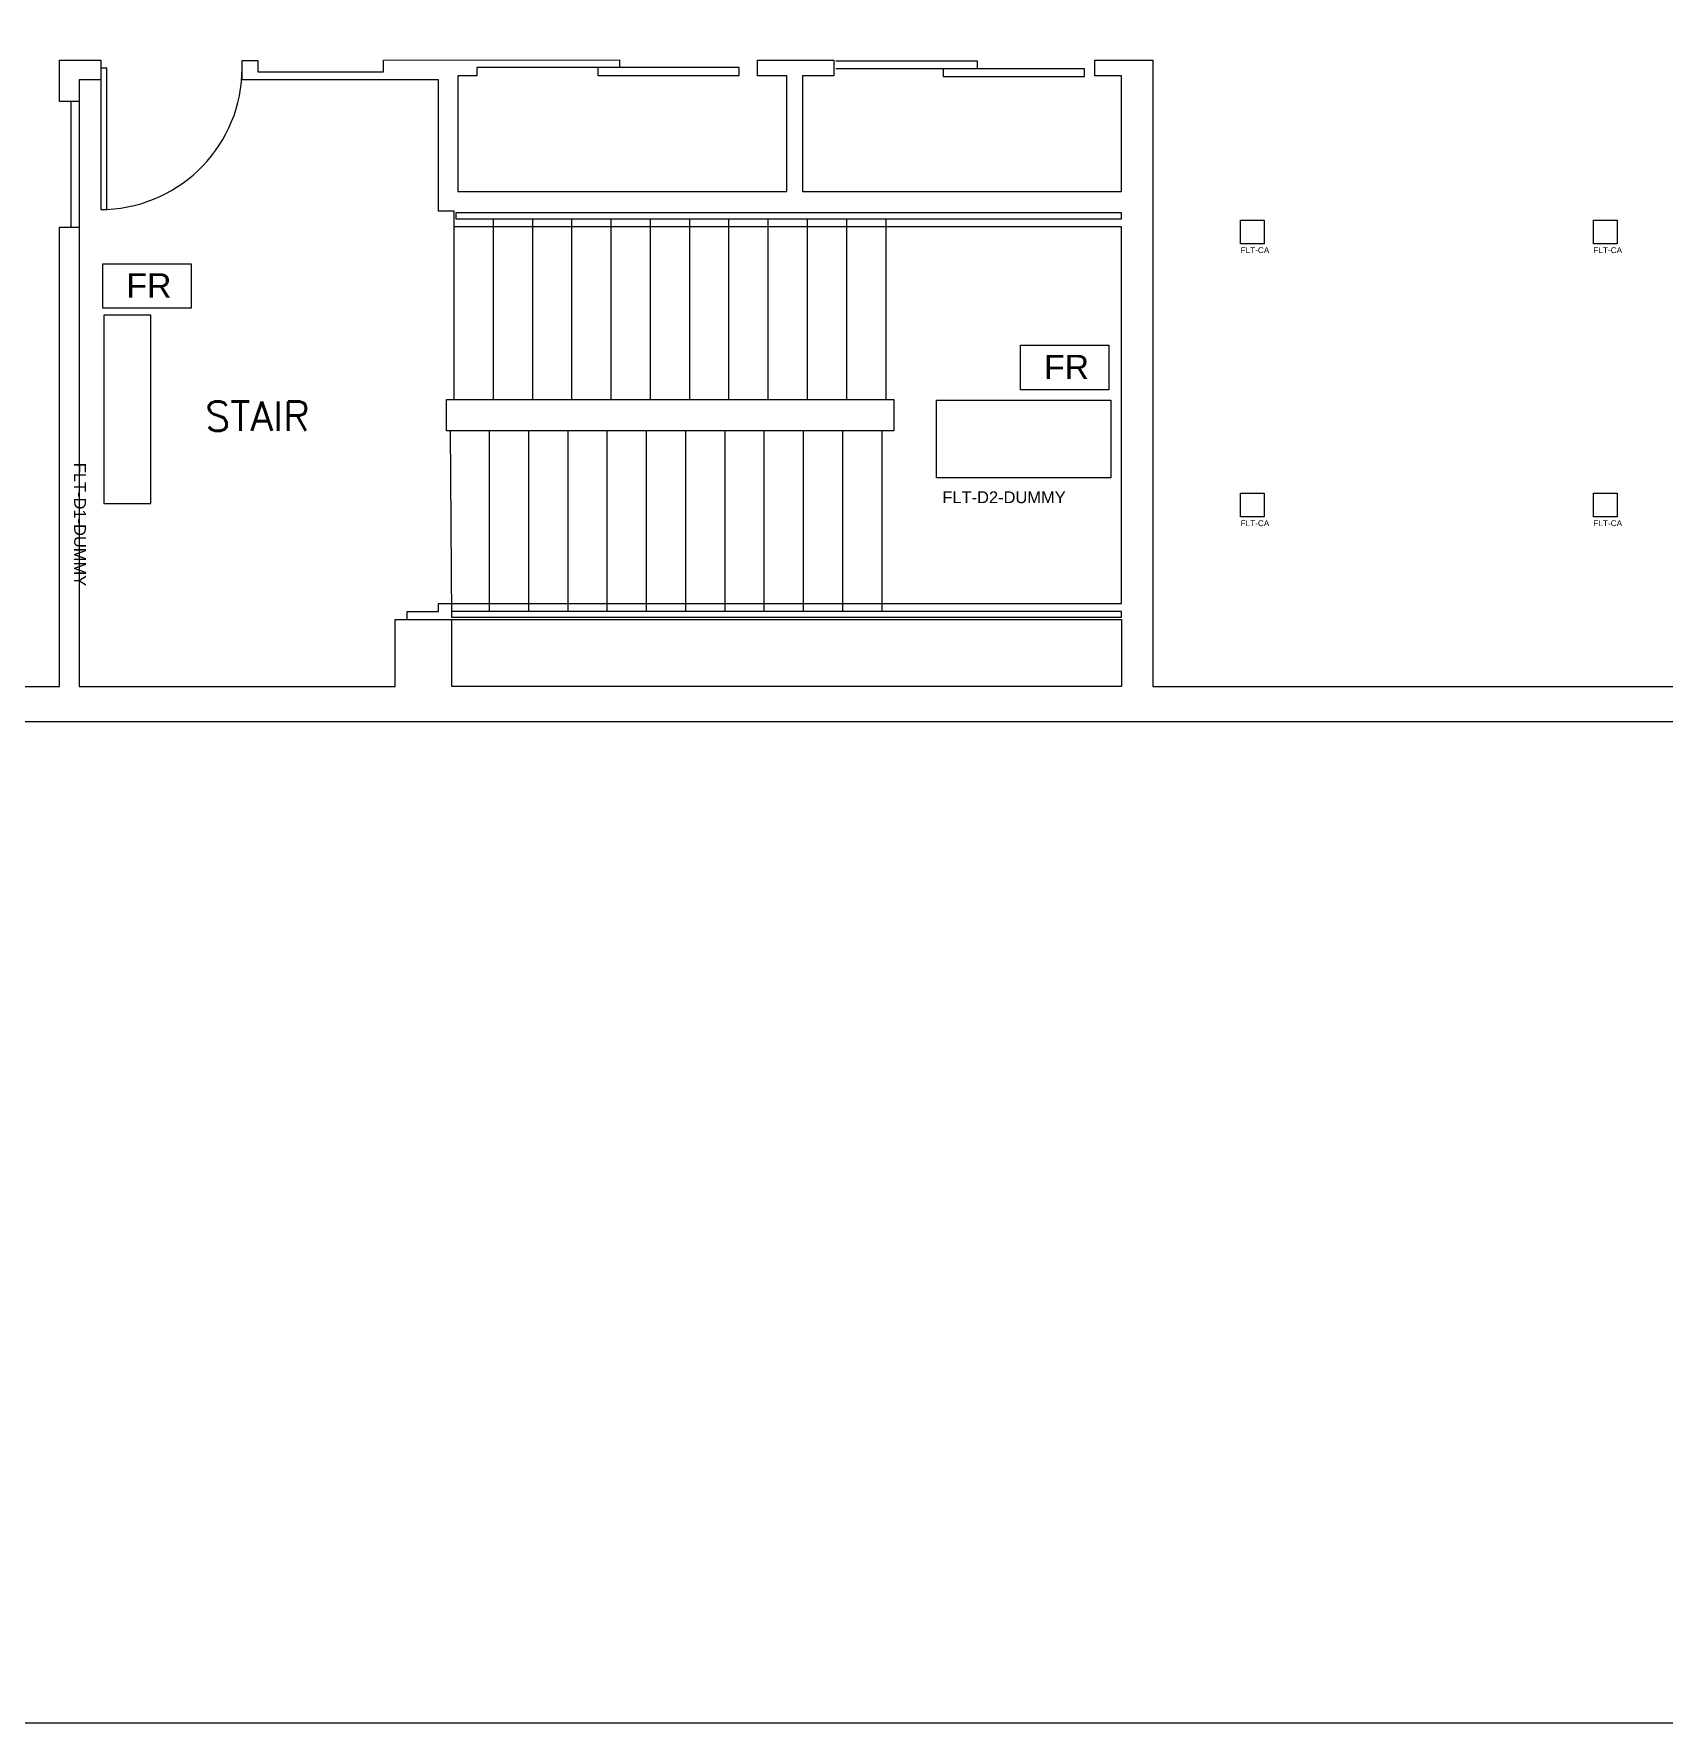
# Model space of a CAD drawing. Header units: feet. Extents: x 0 to 2574, y 0 to 1989.
# Drawn here: x 885 to 1300.4, y 0 to 430.3 of the extents above; entities that cross this region are included whole.
import ezdxf
from ezdxf.enums import TextEntityAlignment as Align

# ---------------------------------------------------------------- set-up
doc = ezdxf.new("R2010")
doc.units = ezdxf.units.FT
doc.header["$MEASUREMENT"] = 0
doc.layers.get('0').update_dxf_attribs({"color": 255})
doc.layers.add('FLT-FIXTURE', color=90, linetype='Continuous')
doc.styles.add('SET200', font='romans.shx', dxfattribs={"height": 200})
doc.styles.get("Standard").update_dxf_attribs({"font": 'arial.ttf'})

# ---------------------------------------------------------------- blocks, each defined once
blk = doc.blocks.new('AN')
at = {"style": 'SET200'}
blk.add_attdef('AREA', text='', height=7.49, dxfattribs=at).set_placement((17.79, -9.96), align=Align.CENTER)
blk = doc.blocks.new('FLT-CA')
at = {"layer": 'FLT-FIXTURE'}
blk.add_lwpolyline([(0, 6), (6, 6), (6, 0), (0, 0)], close=True, dxfattribs=at)
blk.add_attdef('FLT-CA', (-0.03, -2.37), '', height=1.5, dxfattribs=at)
blk = doc.blocks.new('FLT-D1-DUMMY')
at = {"layer": 'FLT-FIXTURE'}
blk.add_lwpolyline([(0, 0), (0, 12), (48, 12), (48, 0)], close=True, dxfattribs=at)
blk.add_attdef('FLT-D1-DUMMY', (10.37, -7.56), '', height=3, dxfattribs=at)
blk = doc.blocks.new('FLT-D2-DUMMY')
at = {"layer": 'FLT-FIXTURE'}
blk.add_lwpolyline([(0, 19.78), (44.39, 19.78), (44.39, 0), (0, 0)], close=True, dxfattribs=at)
blk.add_attdef('FLT-D2-DUMMY', (1.48, -6.43), '', height=3, dxfattribs=at)
blk = doc.blocks.new('FLT-FR')
at = {"layer": 'FLT-FIXTURE'}
blk.add_lwpolyline([(0, 11.34), (22.51, 11.34), (22.51, 0), (0, 0)], close=True, dxfattribs=at)
at = {"layer": 'FLT-FIXTURE', "insert": (5.99, 8.89), "char_height": 6.17, "attachment_point": 1}
blk.add_mtext_dynamic_manual_height_columns('FR', width=17.4623, gutter_width=1, heights=[0], dxfattribs=at)

msp = doc.modelspace()

# ---------------------------------------------------------------- linework, layer by layer
for p, q in [((1002.13, 337.15), (1002.13, 383.15)), ((1012.13, 337.15), (1012.13, 383.15)), ((1022.13, 337.15), (1022.13, 383.15)), ((1032.13, 337.15), (1032.13, 383.15)), ((1042.13, 337.15), (1042.13, 383.15)), ((1052.13, 337.15), (1052.13, 383.15)), ((1062.13, 337.15), (1062.13, 383.15)), ((1072.13, 337.15), (1072.13, 383.15)), ((1082.13, 337.15), (1082.13, 383.15)), ((1092.13, 337.15), (1092.13, 383.15)), ((1102.13, 337.15), (1102.13, 383.15)), ((991.13, 329.15), (991.47, 281.66)), ((1001.13, 283.15), (1001.13, 329.15)), ((1011.13, 283.15), (1011.13, 329.15)), ((1021.13, 283.15), (1021.13, 329.15)), ((1031.13, 283.15), (1031.13, 329.15)), ((1041.13, 283.15), (1041.13, 329.15)), ((1051.13, 283.15), (1051.13, 329.15)), ((1061.13, 283.15), (1061.13, 329.15)), ((1071.13, 283.15), (1071.13, 329.15)), ((1081.13, 283.15), (1081.13, 329.15)), ((1091.13, 283.15), (1091.13, 329.15)), ((1101.13, 283.15), (1101.13, 329.15))]:
    msp.add_line(p, q)
for points in [[(0, 1988.79), (2574.01, 1988.79), (2574.01, 0), (0, 0)], [(1162.11, 384.65), (992.51, 384.65), (992.51, 383.15), (1162.11, 383.15)], [(990.13, 337.15), (1104.13, 337.15), (1104.13, 329.15), (990.13, 329.15)], [(1162.11, 283.16), (991.47, 283.16), (991.47, 281.66), (1162.11, 281.66)]]:
    msp.add_lwpolyline(points, close=True)
for points in [[(1478.08, 255.04), (623.05, 255.04), (623.05, 126.04), (607.05, 126.04), (607.05, 136.29), (429.55, 136.54), (429.55, 239.04), (417.05, 239.04), (417.05, 255.04), (337.05, 255.04), (337.05, 239.04), (321.05, 239.04), (321.05, 255.04), (241.05, 255.04), (241.05, 239.04), (225.05, 239.04), (225.05, 255.04), (145.05, 255.04), (145.05, 239.04), (129.05, 239.04), (129.05, 255.04), (54.61, 255.04), (54.61, 1284.04), (2518.76, 1284.04)], [(896.59, 413.07), (891.61, 413.07), (891.61, 423.57), (902.11, 423.57), (902.11, 385.57), (903.61, 385.57), (903.61, 421.57), (902.11, 421.57)], [(992.13, 337.15), (992.13, 385.15), (988.09, 385.15), (988.09, 418.58), (938.11, 418.57), (938.11, 423.47), (942.11, 423.47), (942.11, 420.58), (974.11, 420.58), (974.11, 423.58), (1034.26, 423.67), (1034.26, 421.67)], [(1028.76, 421.67), (1028.76, 419.67), (1064.76, 419.67), (1064.76, 421.67), (997.86, 421.67), (997.86, 419.58), (993.09, 419.58), (993.09, 390.15), (1076.86, 390.15), (1076.86, 419.58), (1069.36, 419.58), (1069.36, 423.58), (1088.86, 423.58), (1088.86, 419.58), (1080.86, 419.58), (1080.86, 390.15), (1162.11, 390.15), (1162.11, 419.58), (1155.36, 419.58), (1155.36, 423.58), (1170.11, 423.58), (1170.11, 264.04), (1479.58, 264.04)], [(1089.32, 423.39), (1125.32, 423.39), (1125.32, 421.39)], [(902.11, 418.57), (896.61, 418.57), (896.61, 264.04), (977.13, 264.04), (977.13, 281.15), (1162.11, 281.15), (1162.11, 264.04), (991.52, 264.04), (991.52, 281.15)], [(1116.73, 421.39), (1116.73, 419.39), (1152.73, 419.39), (1152.73, 421.39), (1089.32, 421.39)], [(894.59, 381.07), (894.59, 413.07)], [(447.55, 255.04), (439.05, 255.04), (439.05, 146.04), (612.05, 146.04), (612.05, 255.04), (529.05, 255.04), (529.05, 239.04), (513.05, 239.04), (513.05, 255.04), (483.55, 255.04), (483.55, 264.04), (786.41, 264.04), (786.41, 278.81), (799.69, 278.81), (799.69, 264.04), (891.61, 264.04), (891.61, 381.07), (896.61, 381.07)], [(980.13, 281.15), (980.13, 283.15), (988.13, 283.15), (988.13, 285.15), (1162.11, 285.15), (1162.11, 381.15), (992.13, 381.15)]]:
    msp.add_lwpolyline(points)
msp.add_arc((902.05, 421.59), 36.06, 272.4736, 359.9641)

# ---------------------------------------------------------------- block references
msp.add_blockref('AN', (924.22, 339.1)).add_auto_attribs({'AREA': 'STAIR'})
at = {"layer": 'FLT-FIXTURE'}
for name, p, values in [('FLT-CA', (1192.47, 376.8), {'FLT-CA': 'FLT-CA'}), ('FLT-CA', (1282.35, 376.8), {'FLT-CA': 'FLT-CA'}), ('FLT-D2-DUMMY', (1115, 317.17), {'FLT-D2-DUMMY': 'FLT-D2-DUMMY'}), ('FLT-CA', (1192.47, 307.25), {'FLT-CA': 'FLT-CA'}), ('FLT-CA', (1282.35, 307.25), {'FLT-CA': 'FLT-CA'})]:
    msp.add_blockref(name, p, dxfattribs=at).add_auto_attribs(values)
for p in [(902.63, 360.37), (1136.38, 339.62)]:
    msp.add_blockref('FLT-FR', p, dxfattribs=at)
ref = msp.add_blockref('FLT-D1-DUMMY', (902.87, 310.65), dxfattribs=dict(at, xscale=-1, rotation=270))
ref.add_attrib('FLT-D1-DUMMY', 'FLT-D1-DUMMY', (895.31, 321.02), dxfattribs={"height": 3, "rotation": 270})

doc.saveas('drawing.dxf')
